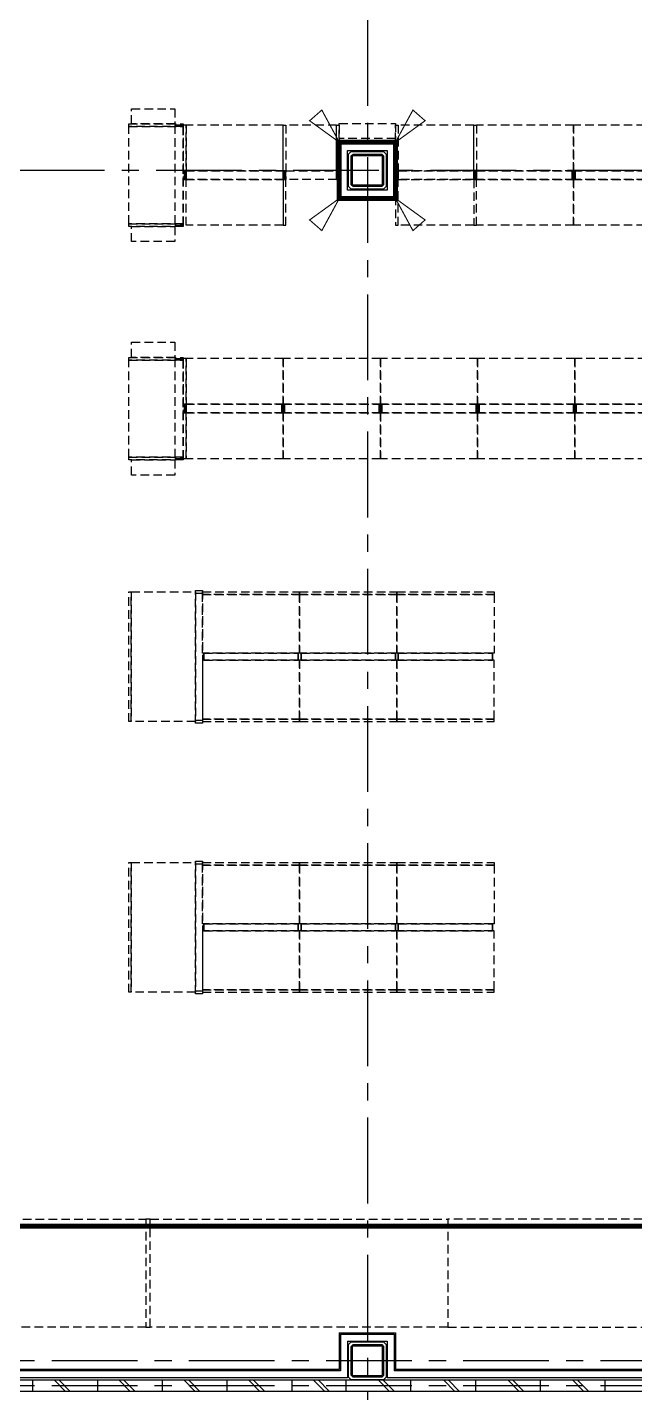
# Model space of a CAD drawing. Extents: x -119186 to 98821, y 1814 to 147180.
# Drawn here: x 37861 to 43484, y 20867 to 33507 of the extents above; entities that cross this region are included whole.
import ezdxf

# ---------------------------------------------------------------- set-up
doc = ezdxf.new("R2010")
doc.units = 0
doc.header["$LTSCALE"] = 12.7
doc.header["$MEASUREMENT"] = 0
for name, pattern in [('CENTER', [2, 1.25, -0.25, 0.25, -0.25]), ('HIDDEN', [4.724409, 3.149606, -1.574803]), ('HIDDEN2', [0.1875, 0.125, -0.0625])]:
    doc.linetypes.add(name, pattern=pattern)
for name, color, linetype in [('A_内装凡例', 7, 'CONTINUOUS'), ('A_建築（下図）', 8, 'CONTINUOUS'), ('A_建築（什器）', 8, 'CONTINUOUS'), ('A_建築（新設・仕上げ）', 2, 'CONTINUOUS'), ('A_建築（軽鉄下地）', 8, 'CONTINUOUS'), ('A_通り芯', 8, 'CENTER')]:
    doc.layers.add(name, color=color, linetype=linetype)

msp = doc.modelspace()

# ---------------------------------------------------------------- linework, layer by layer
at = {"layer": 'A_内装凡例', "color": 1, "true_color": 0xff0000, "const_width": 10.29}
for points in [[(40749.13, 32442.64), (40474.55, 32641.72), (40587.36, 32740.73), (40749.13, 32442.64)], [(41269.13, 32442.64), (41543.71, 32641.72), (41430.9, 32740.73), (41269.13, 32442.64)], [(40749.13, 31922.64), (40474.55, 31723.56), (40587.36, 31624.55), (40749.13, 31922.64)], [(41269.13, 31922.64), (41543.71, 31723.56), (41430.9, 31624.55), (41269.13, 31922.64)]]:
    msp.add_lwpolyline(points, dxfattribs=at)
at = {"layer": 'A_内装凡例', "color": 150, "true_color": 0x007fff, "const_width": 45.71}
msp.add_lwpolyline([(40749.13, 32442.64), (41269.13, 32442.64), (41269.13, 31922.64), (40749.13, 31922.64)], close=True, dxfattribs=at)
at = {"layer": 'A_内装凡例', "color": 6, "linetype": 'HIDDEN', "ltscale": 5, "true_color": 0xff00ff, "const_width": 45.71}
msp.add_lwpolyline([(34123.98, 21489.8), (34123.98, 22410.14), (57318.74, 22410.14), (57318.74, 21474.06)], dxfattribs=at)
at = {"layer": 'A_建築（下図）', "color": 8, "linetype": 'Continuous'}
for p, q in [((59009.13, 20982.64), (36117.13, 20982.64)), ((37909.13, 20982.64), (37909.13, 20882.64)), ((38111.45, 20982.64), (38211.45, 20882.64)), ((38155.78, 20982.64), (38255.78, 20882.64)), ((38509.13, 20982.64), (38509.13, 20882.64)), ((38711.45, 20982.64), (38811.45, 20882.64)), ((38755.78, 20982.64), (38855.78, 20882.64)), ((39109.13, 20982.64), (39109.13, 20882.64)), ((39311.45, 20982.64), (39411.45, 20882.64)), ((39355.78, 20982.64), (39455.78, 20882.64)), ((39709.13, 20982.64), (39709.13, 20882.64)), ((39911.45, 20982.64), (40011.45, 20882.64)), ((39955.78, 20982.64), (40055.78, 20882.64)), ((40309.13, 20982.64), (40309.13, 20882.64)), ((40511.45, 20982.64), (40611.45, 20882.64)), ((40555.78, 20982.64), (40655.78, 20882.64)), ((40809.13, 20982.64), (40809.13, 20882.64)), ((41111.45, 20982.64), (41211.45, 20882.64)), ((41155.78, 20982.64), (41255.78, 20882.64)), ((41409.13, 20982.64), (41409.13, 20882.64)), ((41715.88, 20982.14), (41815.88, 20882.14)), ((41760.2, 20982.14), (41860.2, 20882.14)), ((42009.13, 20982.64), (42009.13, 20882.64)), ((42311.45, 20982.64), (42411.45, 20882.64)), ((42355.78, 20982.64), (42455.78, 20882.64)), ((42609.13, 20982.64), (42609.13, 20882.64)), ((42911.45, 20982.64), (43011.45, 20882.64)), ((42955.78, 20982.64), (43055.78, 20882.64)), ((43209.13, 20982.64), (43209.13, 20882.64)), ((36117.13, 20882.64), (59009.13, 20882.64))]:
    msp.add_line(p, q, dxfattribs=at)
at = {"layer": 'A_建築（下図）', "color": 8, "flags": 128}
for points in [[(40859.13, 32357.64), (41159.13, 32357.64), (41184.13, 32332.64), (41184.13, 32032.64), (41159.13, 32007.64), (40859.13, 32007.64), (40834.13, 32032.64), (40834.13, 32332.64), (40859.13, 32357.64)], [(40859.13, 21337.64), (41159.13, 21337.64), (41184.13, 21312.64), (41184.13, 21012.64), (41159.13, 20987.64), (40859.13, 20987.64), (40834.13, 21012.64), (40834.13, 21312.64), (40859.13, 21337.64)]]:
    msp.add_lwpolyline(points, close=True, dxfattribs=at)
at = {"layer": 'A_建築（下図）', "color": 8, "linetype": 'Continuous', "flags": 128}
for points in [[(41142.13, 32032.64), (40876.13, 32032.64), (40859.13, 32049.64), (40859.13, 32315.64), (40876.13, 32332.64), (41142.13, 32332.64), (41159.13, 32315.64), (41159.13, 32049.64), (41142.13, 32032.64)], [(41142.13, 32044.64), (40876.13, 32044.64), (40871.13, 32049.64), (40871.13, 32315.64), (40876.13, 32320.64), (41142.13, 32320.64), (41147.13, 32315.64), (41147.13, 32049.64), (41142.13, 32044.64)], [(41142.13, 21012.64), (40876.13, 21012.64), (40859.13, 21029.64), (40859.13, 21295.64), (40876.13, 21312.64), (41142.13, 21312.64), (41159.13, 21295.64), (41159.13, 21029.64), (41142.13, 21012.64)], [(41142.13, 21024.64), (40876.13, 21024.64), (40871.13, 21029.64), (40871.13, 21295.64), (40876.13, 21300.64), (41142.13, 21300.64), (41147.13, 21295.64), (41147.13, 21029.64), (41142.13, 21024.64)]]:
    msp.add_lwpolyline(points, close=True, dxfattribs=at)
at = {"layer": 'A_建築（什器）', "color": 8, "linetype": 'HIDDEN2', "ltscale": 50}
for points in [[(38826.61, 32752.64), (39226.61, 32752.64), (39226.61, 32612.64), (38826.61, 32612.64)], [(38801.08, 32612.64), (39305.08, 32612.64), (39305.08, 32587.64), (38801.08, 32587.64)], [(40749.1, 32617.63), (41269.1, 32617.63), (41269.1, 32477.63), (40749.1, 32477.63)], [(38801.08, 32587.64), (39305.08, 32587.64), (39305.08, 31687.64), (38801.08, 31687.64)], [(39305.08, 32600.14), (39225.08, 32600.14), (39225.08, 31674.64), (39305.08, 31674.64)], [(39330.08, 32601.64), (39305.08, 32601.64), (39305.08, 32097.64), (39330.08, 32097.64)], [(40230.08, 32601.64), (39330.08, 32601.64), (39330.08, 32177.64), (40230.08, 32177.64)], [(40230.08, 32601.64), (40255.08, 32601.64), (40255.08, 32097.64), (40230.08, 32097.64)], [(40724.1, 32601.64), (40255.08, 32601.64), (40255.08, 32177.64), (40724.1, 32177.64)], [(40724.1, 32601.64), (40749.1, 32601.64), (40749.1, 32097.64), (40724.1, 32097.64)], [(41269.1, 32601.64), (41294.1, 32601.64), (41294.1, 32097.64), (41269.1, 32097.64)], [(41994.1, 32601.64), (41294.1, 32601.64), (41294.1, 32177.64), (41994.1, 32177.64)], [(41994.1, 32601.64), (42019.1, 32601.64), (42019.1, 32097.64), (41994.1, 32097.64)], [(42919.1, 32601.64), (42019.1, 32601.64), (42019.1, 32177.64), (42919.1, 32177.64)], [(43819.1, 32601.64), (42919.1, 32601.64), (42919.1, 32177.64), (43819.1, 32177.64)], [(39330.08, 32097.64), (39317.08, 32097.64), (39317.08, 32177.64), (39330.08, 32177.64)], [(39330.08, 32177.64), (39317.08, 32177.64), (39317.08, 32097.64), (39330.08, 32097.64)], [(40230.08, 32177.64), (39330.08, 32177.64), (39330.08, 32097.64), (40230.08, 32097.64)], [(40230.08, 32097.64), (39330.08, 32097.64), (39330.08, 32177.64), (40230.08, 32177.64)], [(40255.08, 32177.64), (40230.08, 32177.64), (40230.08, 31673.64), (40255.08, 31673.64)], [(40243.08, 32097.64), (40230.08, 32097.64), (40230.08, 32177.64), (40243.08, 32177.64)], [(40243.08, 32177.64), (40230.08, 32177.64), (40230.08, 32097.64), (40243.08, 32097.64)], [(40255.08, 32177.64), (40242.08, 32177.64), (40242.08, 32097.64), (40255.08, 32097.64)], [(40724.1, 32097.64), (40255.08, 32097.64), (40255.08, 32177.64), (40724.1, 32177.64)], [(40737.1, 32177.64), (40724.1, 32177.64), (40724.1, 32097.64), (40737.1, 32097.64)], [(41269.1, 31673.64), (41294.1, 31673.64), (41294.1, 32177.64), (41269.1, 32177.64)], [(41294.1, 32177.64), (41281.1, 32177.64), (41281.1, 32097.64), (41294.1, 32097.64)], [(41294.1, 32097.64), (41281.1, 32097.64), (41281.1, 32177.64), (41294.1, 32177.64)], [(41994.1, 32097.64), (41294.1, 32097.64), (41294.1, 32177.64), (41994.1, 32177.64)], [(41994.1, 32177.64), (41294.1, 32177.64), (41294.1, 32097.64), (41994.1, 32097.64)], [(42007.1, 32177.64), (41994.1, 32177.64), (41994.1, 32097.64), (42007.1, 32097.64)], [(42007.1, 32097.64), (41994.1, 32097.64), (41994.1, 32177.64), (42007.1, 32177.64)], [(42019.1, 32177.64), (42006.1, 32177.64), (42006.1, 32097.64), (42019.1, 32097.64)], [(42019.1, 32097.64), (42006.1, 32097.64), (42006.1, 32177.64), (42019.1, 32177.64)], [(42919.1, 32097.64), (42019.1, 32097.64), (42019.1, 32177.64), (42919.1, 32177.64)], [(42919.1, 32177.64), (42019.1, 32177.64), (42019.1, 32097.64), (42919.1, 32097.64)], [(42919.1, 32177.64), (42906.1, 32177.64), (42906.1, 32097.64), (42919.1, 32097.64)], [(42919.1, 32097.64), (42906.1, 32097.64), (42906.1, 32177.64), (42919.1, 32177.64)], [(43819.1, 32097.64), (42919.1, 32097.64), (42919.1, 32177.64), (43819.1, 32177.64)], [(42932.1, 32177.64), (42919.1, 32177.64), (42919.1, 32097.64), (42932.1, 32097.64)], [(43819.1, 32177.64), (42919.1, 32177.64), (42919.1, 32097.64), (43819.1, 32097.64)], [(42932.1, 32097.64), (42919.1, 32097.64), (42919.1, 32177.64), (42932.1, 32177.64)], [(40230.08, 31673.64), (39330.08, 31673.64), (39330.08, 32097.64), (40230.08, 32097.64)], [(41994.1, 31673.64), (41294.1, 31673.64), (41294.1, 32097.64), (41994.1, 32097.64)], [(42019.1, 32097.64), (41994.1, 32097.64), (41994.1, 31673.64), (42019.1, 31673.64)], [(42919.1, 31673.64), (42019.1, 31673.64), (42019.1, 32097.64), (42919.1, 32097.64)], [(43819.1, 31673.64), (42919.1, 31673.64), (42919.1, 32097.64), (43819.1, 32097.64)], [(39305.08, 31662.64), (38801.08, 31662.64), (38801.08, 31687.64), (39305.08, 31687.64)], [(38826.61, 31662.64), (39226.61, 31662.64), (39226.61, 31522.64), (38826.61, 31522.64)], [(38826.61, 30591.64), (39226.61, 30591.64), (39226.61, 30451.64), (38826.61, 30451.64)], [(38801.08, 30451.64), (39305.08, 30451.64), (39305.08, 30426.64), (38801.08, 30426.64)], [(38801.08, 30426.64), (39305.08, 30426.64), (39305.08, 29526.64), (38801.08, 29526.64)], [(39305.08, 30439.14), (39225.08, 30439.14), (39225.08, 29513.64), (39305.08, 29513.64)], [(39330.08, 30440.64), (39305.08, 30440.64), (39305.08, 29936.64), (39330.08, 29936.64)], [(40230.08, 30440.64), (39330.08, 30440.64), (39330.08, 30016.64), (40230.08, 30016.64)], [(41130.08, 30440.64), (40230.08, 30440.64), (40230.08, 30016.64), (41130.08, 30016.64)], [(42030.08, 30440.64), (41130.08, 30440.64), (41130.08, 30016.64), (42030.08, 30016.64)], [(42930.08, 30440.64), (42030.08, 30440.64), (42030.08, 30016.64), (42930.08, 30016.64)], [(43830.08, 30440.64), (42930.08, 30440.64), (42930.08, 30016.64), (43830.08, 30016.64)], [(39330.08, 29512.64), (39305.08, 29512.64), (39305.08, 30016.64), (39330.08, 30016.64)], [(39330.08, 29936.64), (39317.08, 29936.64), (39317.08, 30016.64), (39330.08, 30016.64)], [(39330.08, 30016.64), (39317.08, 30016.64), (39317.08, 29936.64), (39330.08, 29936.64)], [(40230.08, 30016.64), (39330.08, 30016.64), (39330.08, 29936.64), (40230.08, 29936.64)], [(40230.08, 29936.64), (39330.08, 29936.64), (39330.08, 30016.64), (40230.08, 30016.64)], [(40230.08, 29936.64), (40217.08, 29936.64), (40217.08, 30016.64), (40230.08, 30016.64)], [(40230.08, 30016.64), (40217.08, 30016.64), (40217.08, 29936.64), (40230.08, 29936.64)], [(40230.08, 29936.64), (40243.08, 29936.64), (40243.08, 30016.64), (40230.08, 30016.64)], [(40230.08, 30016.64), (40243.08, 30016.64), (40243.08, 29936.64), (40230.08, 29936.64)], [(41130.08, 30016.64), (40230.08, 30016.64), (40230.08, 29936.64), (41130.08, 29936.64)], [(41130.08, 29936.64), (40230.08, 29936.64), (40230.08, 30016.64), (41130.08, 30016.64)], [(41130.08, 29936.64), (41117.08, 29936.64), (41117.08, 30016.64), (41130.08, 30016.64)], [(41130.08, 30016.64), (41117.08, 30016.64), (41117.08, 29936.64), (41130.08, 29936.64)], [(42030.08, 30016.64), (41130.08, 30016.64), (41130.08, 29936.64), (42030.08, 29936.64)], [(41143.08, 29936.64), (41130.08, 29936.64), (41130.08, 30016.64), (41143.08, 30016.64)], [(42030.08, 29936.64), (41130.08, 29936.64), (41130.08, 30016.64), (42030.08, 30016.64)], [(41143.08, 30016.64), (41130.08, 30016.64), (41130.08, 29936.64), (41143.08, 29936.64)], [(42030.08, 29936.64), (42017.08, 29936.64), (42017.08, 30016.64), (42030.08, 30016.64)], [(42030.08, 30016.64), (42017.08, 30016.64), (42017.08, 29936.64), (42030.08, 29936.64)], [(42930.08, 30016.64), (42030.08, 30016.64), (42030.08, 29936.64), (42930.08, 29936.64)], [(42043.08, 29936.64), (42030.08, 29936.64), (42030.08, 30016.64), (42043.08, 30016.64)], [(42930.08, 29936.64), (42030.08, 29936.64), (42030.08, 30016.64), (42930.08, 30016.64)], [(42043.08, 30016.64), (42030.08, 30016.64), (42030.08, 29936.64), (42043.08, 29936.64)], [(42930.08, 29936.64), (42917.08, 29936.64), (42917.08, 30016.64), (42930.08, 30016.64)], [(42930.08, 30016.64), (42917.08, 30016.64), (42917.08, 29936.64), (42930.08, 29936.64)], [(42943.08, 29936.64), (42930.08, 29936.64), (42930.08, 30016.64), (42943.08, 30016.64)], [(42943.08, 30016.64), (42930.08, 30016.64), (42930.08, 29936.64), (42943.08, 29936.64)], [(43830.08, 30016.64), (42930.08, 30016.64), (42930.08, 29936.64), (43830.08, 29936.64)], [(43830.08, 29936.64), (42930.08, 29936.64), (42930.08, 30016.64), (43830.08, 30016.64)], [(40230.08, 29512.64), (39330.08, 29512.64), (39330.08, 29936.64), (40230.08, 29936.64)], [(41130.08, 29512.64), (40230.08, 29512.64), (40230.08, 29936.64), (41130.08, 29936.64)], [(42030.08, 29512.64), (41130.08, 29512.64), (41130.08, 29936.64), (42030.08, 29936.64)], [(42930.08, 29512.64), (42030.08, 29512.64), (42030.08, 29936.64), (42930.08, 29936.64)], [(43830.08, 29512.64), (42930.08, 29512.64), (42930.08, 29936.64), (43830.08, 29936.64)], [(39305.08, 29501.64), (38801.08, 29501.64), (38801.08, 29526.64), (39305.08, 29526.64)], [(38826.61, 29501.64), (39226.61, 29501.64), (39226.61, 29361.64), (38826.61, 29361.64)], [(38801.08, 28279.64), (38823.08, 28279.64), (38823.08, 27079.64), (38801.08, 27079.64)], [(38823.08, 28279.64), (39417.08, 28279.64), (39417.08, 27079.64), (38823.08, 27079.64)], [(39417.08, 28292.64), (39482.08, 28292.64), (39482.08, 27066.64), (39417.08, 27066.64)], [(39417.08, 28292.64), (39482.08, 28292.64), (39482.08, 28266.64), (39417.08, 28266.64)], [(39482.08, 28279.64), (40382.08, 28279.64), (40382.08, 28257.64), (39482.08, 28257.64)], [(39482.08, 28257.64), (40382.08, 28257.64), (40382.08, 27712.14), (39482.08, 27712.14)], [(40382.08, 28279.64), (41282.08, 28279.64), (41282.08, 28257.64), (40382.08, 28257.64)], [(40382.08, 28257.64), (41282.08, 28257.64), (41282.08, 27712.14), (40382.08, 27712.14)], [(41282.08, 28279.64), (42182.08, 28279.64), (42182.08, 28257.64), (41282.08, 28257.64)], [(41282.08, 28257.64), (42182.08, 28257.64), (42182.08, 27712.14), (41282.08, 27712.14)], [(39495.08, 27712.14), (40369.08, 27712.14), (40369.08, 27647.14), (39495.08, 27647.14)], [(39495.08, 27647.14), (40369.08, 27647.14), (40369.08, 27712.14), (39495.08, 27712.14)], [(40395.08, 27712.14), (41269.08, 27712.14), (41269.08, 27647.14), (40395.08, 27647.14)], [(40395.08, 27647.14), (41269.08, 27647.14), (41269.08, 27712.14), (40395.08, 27712.14)], [(41295.08, 27712.14), (42169.08, 27712.14), (42169.08, 27647.14), (41295.08, 27647.14)], [(41295.08, 27647.14), (42169.08, 27647.14), (42169.08, 27712.14), (41295.08, 27712.14)], [(39482.08, 27101.64), (40382.08, 27101.64), (40382.08, 27647.14), (39482.08, 27647.14)], [(40382.08, 27101.64), (41282.08, 27101.64), (41282.08, 27647.14), (40382.08, 27647.14)], [(41282.08, 27101.64), (42182.08, 27101.64), (42182.08, 27647.14), (41282.08, 27647.14)], [(39417.08, 27092.64), (39482.08, 27092.64), (39482.08, 27066.64), (39417.08, 27066.64)], [(39482.08, 27079.64), (40382.08, 27079.64), (40382.08, 27101.64), (39482.08, 27101.64)], [(40382.08, 27079.64), (41282.08, 27079.64), (41282.08, 27101.64), (40382.08, 27101.64)], [(41282.08, 27079.64), (42182.08, 27079.64), (42182.08, 27101.64), (41282.08, 27101.64)], [(39417.15, 25787.1), (39482.15, 25787.1), (39482.15, 24561.1), (39417.15, 24561.1)], [(39417.15, 25787.1), (39482.15, 25787.1), (39482.15, 25761.1), (39417.15, 25761.1)], [(38801.15, 25774.1), (38823.15, 25774.1), (38823.15, 24574.1), (38801.15, 24574.1)], [(38823.15, 25774.1), (39417.15, 25774.1), (39417.15, 24574.1), (38823.15, 24574.1)], [(39482.15, 25774.1), (40382.15, 25774.1), (40382.15, 25752.1), (39482.15, 25752.1)], [(39482.15, 25752.1), (40382.15, 25752.1), (40382.15, 25206.6), (39482.15, 25206.6)], [(40382.15, 25774.1), (41282.15, 25774.1), (41282.15, 25752.1), (40382.15, 25752.1)], [(40382.15, 25752.1), (41282.15, 25752.1), (41282.15, 25206.6), (40382.15, 25206.6)], [(41282.15, 25774.1), (42182.15, 25774.1), (42182.15, 25752.1), (41282.15, 25752.1)], [(41282.15, 25752.1), (42182.15, 25752.1), (42182.15, 25206.6), (41282.15, 25206.6)], [(39495.15, 25206.6), (40369.15, 25206.6), (40369.15, 25141.6), (39495.15, 25141.6)], [(39495.15, 25141.6), (40369.15, 25141.6), (40369.15, 25206.6), (39495.15, 25206.6)], [(40395.15, 25206.6), (41269.15, 25206.6), (41269.15, 25141.6), (40395.15, 25141.6)], [(40395.15, 25141.6), (41269.15, 25141.6), (41269.15, 25206.6), (40395.15, 25206.6)], [(41295.15, 25206.6), (42169.15, 25206.6), (42169.15, 25141.6), (41295.15, 25141.6)], [(41295.15, 25141.6), (42169.15, 25141.6), (42169.15, 25206.6), (41295.15, 25206.6)], [(39482.15, 24596.1), (40382.15, 24596.1), (40382.15, 25141.6), (39482.15, 25141.6)], [(40382.15, 24596.1), (41282.15, 24596.1), (41282.15, 25141.6), (40382.15, 25141.6)], [(41282.15, 24596.1), (42182.15, 24596.1), (42182.15, 25141.6), (41282.15, 25141.6)], [(39417.15, 24587.1), (39482.15, 24587.1), (39482.15, 24561.1), (39417.15, 24561.1)], [(39482.15, 24574.1), (40382.15, 24574.1), (40382.15, 24596.1), (39482.15, 24596.1)], [(40382.15, 24574.1), (41282.15, 24574.1), (41282.15, 24596.1), (40382.15, 24596.1)], [(41282.15, 24574.1), (42182.15, 24574.1), (42182.15, 24596.1), (41282.15, 24596.1)], [(36509.08, 22474.06), (38959.08, 22474.06), (38959.08, 21474.06), (36509.08, 21474.06)], [(38959.08, 21474.06), (38999.08, 21474.06), (38999.08, 22474.06), (38959.08, 22474.06)], [(38999.08, 22474.06), (41754.08, 22474.06), (41754.08, 21474.06), (38999.08, 21474.06)], [(41754.08, 21474.06), (44509.08, 21474.06), (44509.08, 22474.06), (41754.08, 22474.06)]]:
    msp.add_lwpolyline(points, close=True, dxfattribs=at)
at = {"layer": 'A_建築（新設・仕上げ）', "color": 8}
for p, q in [((40749.13, 21422.64), (41269.13, 21422.64)), ((40749.13, 21422.64), (40749.13, 21082.64)), ((41269.13, 21422.64), (41269.13, 21082.64)), ((40749.13, 21082.64), (31941.63, 21082.64)), ((48449.13, 21082.64), (41269.13, 21082.64))]:
    msp.add_line(p, q, dxfattribs=at)
for points in [[(40749.13, 32442.64), (41269.13, 32442.64), (41269.13, 31922.64), (40749.13, 31922.64)], [(40761.63, 32430.14), (41256.63, 32430.14), (41256.63, 31935.14), (40761.63, 31935.14)]]:
    msp.add_lwpolyline(points, close=True, dxfattribs=at)
at = {"layer": 'A_建築（軽鉄下地）', "color": 8, "ltscale": 50}
for p, q in [((40761.63, 21410.14), (41256.63, 21410.14)), ((40761.63, 21410.14), (40761.63, 21070.14)), ((41256.63, 21410.14), (41256.63, 21070.14)), ((40826.63, 21345.14), (41191.63, 21345.14)), ((40826.63, 21345.14), (40826.63, 21005.14)), ((41191.63, 21345.14), (41191.63, 21005.14)), ((40761.63, 21070.14), (31941.63, 21070.14)), ((40826.63, 21005.14), (31941.63, 21005.14)), ((48526.63, 21005.14), (41191.63, 21005.14)), ((48461.63, 21070.14), (41256.63, 21070.14))]:
    msp.add_line(p, q, dxfattribs=at)
at = {"layer": 'A_建築（軽鉄下地）', "color": 8}
msp.add_lwpolyline([(40826.63, 32365.14), (41191.63, 32365.14), (41191.63, 32000.14), (40826.63, 32000.14)], close=True, dxfattribs=at)
at = {"layer": 'A_通り芯', "color": 8, "ltscale": 50}
for p, q in [((41009.13, 51353.91), (41009.13, 14059.15)), ((7302.23, 32185.49), (64437.08, 32185.49)), ((7606.54, 21165.49), (63817.44, 21165.49)), ((7606.54, 20935.49), (63817.44, 20935.49))]:
    msp.add_line(p, q, dxfattribs=at)

doc.saveas('drawing.dxf')
